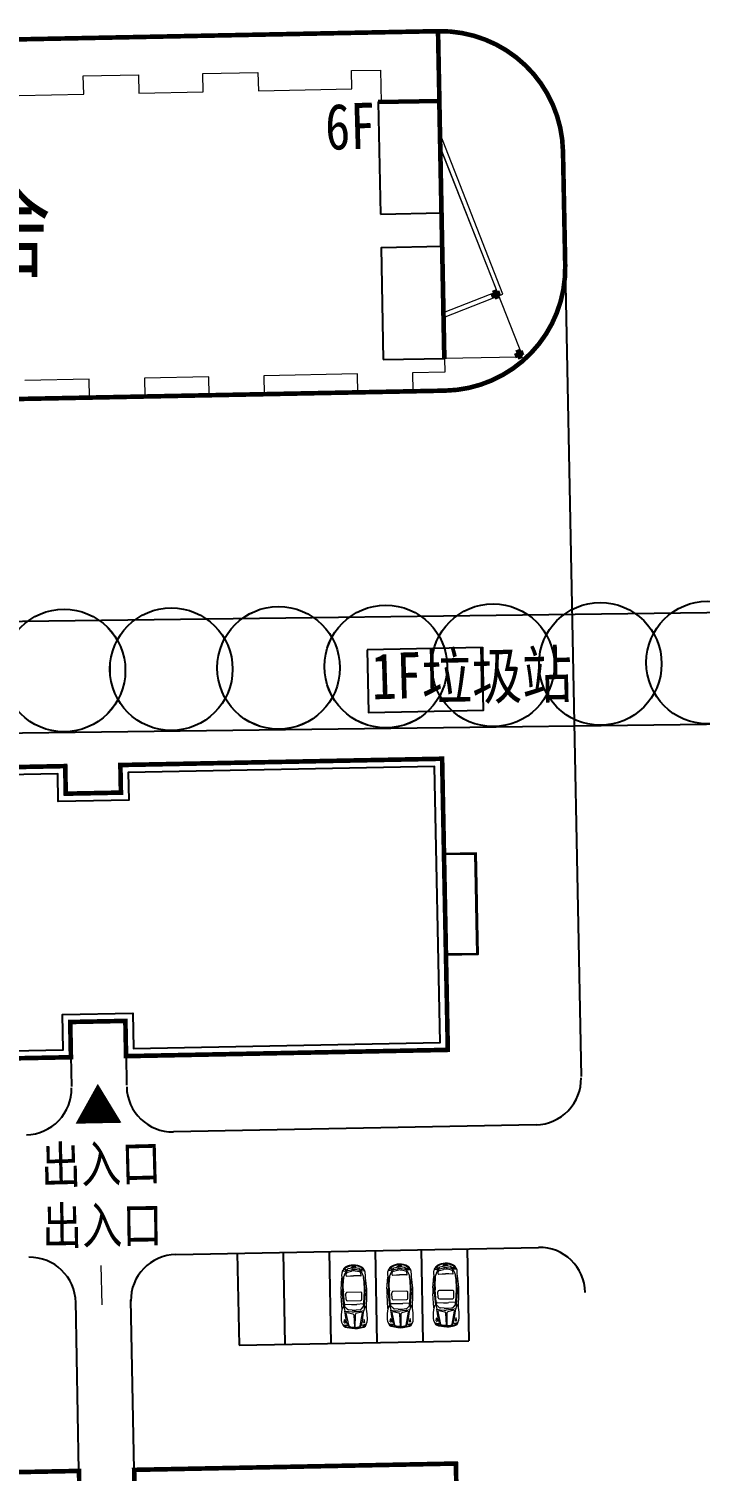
# Model space of a CAD drawing. Extents: x 60102 to 11003895, y 103457 to 3214550.
# Drawn here: x 10026762 to 10070570, y 2897709 to 2991822 of the extents above; entities that cross this region are included whole.
import ezdxf
from ezdxf.enums import TextEntityAlignment as Align

# ---------------------------------------------------------------- set-up
doc = ezdxf.new("R2010")
doc.units = 0
doc.header["$LTSCALE"] = 10
doc.layers.get('0').update_dxf_attribs({"linetype": 'CONTINUOUS', "lineweight": 0})
for name, color, linetype in [('01', 7, 'CONTINUOUS'), ('AXIS', 3, 'CONTINUOUS'), ('park', 133, 'CONTINUOUS'), ('PUB_DIM', 3, 'CONTINUOUS'), ('PUB_TEXT', 7, 'CONTINUOUS'), ('x-ozt-rev$0$2', 7, 'CONTINUOUS'), ('x-ozt-rev$0$ZW-树', 253, 'CONTINUOUS'), ('x-ozt-rev$0$枸架', 253, 'CONTINUOUS'), ('ZW-景观', 9, 'CONTINUOUS'), ('ZW-树', 8, 'CONTINUOUS'), ('建筑层', 2, 'CONTINUOUS'), ('文字', 7, 'CONTINUOUS'), ('路緣', 140, 'CONTINUOUS')]:
    doc.layers.add(name, color=color, linetype=linetype)
doc.layers.add('x-ozt-rev$0$粗线', color=7, linetype='CONTINUOUS', lineweight=60)
doc.styles.add('DIM', font='txt.shx', dxfattribs={"width": 0.6})
doc.styles.add('ST', font='', dxfattribs={"width": 0.8})
doc.styles.get("Standard").update_dxf_attribs({"font": 'isocp.shx', "width": 0.707, "height": 10, "bigfont": 'intecad.shx'})
doc.styles.add('x-ozt-rev$0$st', font='', dxfattribs={"width": 0.8})
doc.styles.get('ST').set_extended_font_data('SimSun')
doc.styles.get('x-ozt-rev$0$st').set_extended_font_data('SimSun')

# ---------------------------------------------------------------- blocks, each defined once
blk = doc.blocks.new('A')
at = {"layer": 'ZW-树', "linetype": 'Continuous'}
blk.add_circle((0, 0), 4, dxfattribs=at)
blk = doc.blocks.new('x-ozt-rev$0$A')
at = {"layer": 'x-ozt-rev$0$ZW-树', "linetype": 'Continuous'}
blk.add_circle((0, 0), 4, dxfattribs=at)
blk = doc.blocks.new('A$C6D854A3F')
at = {"linetype": 'Continuous', "ltscale": 3, "flags": 128}
blk.add_lwpolyline([(2000, 3434, 0, 4000, 0), (2000, 0, 4000, 4000, 0)], format="xyseb", dxfattribs=at)
blk = doc.blocks.new('x-ozt-rev$0$A$C572B25EF')
at = {"linetype": 'Continuous', "ltscale": 3, "style": 'x-ozt-rev$0$st', "width": 0.8}
blk.add_text('1F', height=3000, rotation=0.50949, dxfattribs=at).set_placement((88, 2140), align=Align.MIDDLE_LEFT)

msp = doc.modelspace()

# ---------------------------------------------------------------- linework, layer by layer
at = {"color": 0}
for p, q in [((10057703.821, 2974514.855), (10053595.669, 2984974.716)), ((10057314.915, 2974684.419), (10053612.545, 2984111.11)), ((10053823.548, 2973313.171), (10057314.915, 2974684.419)), ((10053829.799, 2972993.317), (10057703.821, 2974514.855))]:
    msp.add_line(p, q, dxfattribs=at)
at = {"linetype": 'Continuous', "ltscale": 3}
msp.add_line((10031542.352, 2908553.258), (10031492.039, 2911127.957), dxfattribs=at)
at = {"lineweight": 0}
for p, q in [((10047534.05, 2910827.55), (10047589.076, 2910921.879)), ((10047589.076, 2910921.879), (10047899.156, 2910978.761)), ((10047794.704, 2910960.82), (10047821.033, 2911025.868)), ((10047821.033, 2911025.868), (10047881.762, 2911051.034)), ((10047881.762, 2911051.034), (10047946.141, 2911056.021)), ((10048011.131, 2911053.435), (10047946.611, 2911056.03)), ((10048308.407, 2910935.226), (10047996.43, 2910980.566)), ((10048072.751, 2911030.539), (10048011.131, 2911053.435)), ((10048101.475, 2910966.512), (10048072.751, 2911030.539)), ((10048366.894, 2910843.004), (10048308.407, 2910935.226)), ((10050278.365, 2910918.129), (10050290.225, 2910947.793)), ((10050437.563, 2910896.924), (10050573.39, 2910954.583)), ((10050533.477, 2910886.162), (10050588.503, 2910980.491)), ((10050588.503, 2910980.491), (10050898.583, 2911037.373)), ((10050794.132, 2911019.432), (10050820.461, 2911084.48)), ((10050820.461, 2911084.48), (10050881.189, 2911109.646)), ((10050881.189, 2911109.646), (10050945.568, 2911114.633)), ((10051010.559, 2911112.047), (10050946.038, 2911114.642)), ((10051307.834, 2910993.839), (10050995.858, 2911039.178)), ((10051072.179, 2911089.151), (10051010.559, 2911112.047)), ((10051100.902, 2911025.124), (10051072.179, 2911089.151)), ((10051366.322, 2910901.616), (10051307.834, 2910993.839)), ((10051461.771, 2910915.928), (10051323.898, 2910968.509)), ((10051451.761, 2910857.439), (10051461.897, 2910925.362)), ((10051474.016, 2910936.014), (10051620.17, 2910938.87)), ((10051620.073, 2910943.024), (10051607.12, 2910972.228)), ((10051632.87, 2910927.416), (10051638.762, 2910857.095)), ((10053254.966, 2910919.648), (10053267.754, 2910951.635)), ((10053265.582, 2910960.669), (10053262.303, 2910890.178)), ((10053277.792, 2910976.741), (10053289.652, 2911006.405)), ((10053424.008, 2910975.154), (10053277.849, 2910972.586)), ((10053449.163, 2910897.458), (10053436.514, 2910964.959)), ((10053436.99, 2910955.536), (10053572.817, 2911013.195)), ((10053524.597, 2910896.43), (10053532.904, 2910944.774)), ((10053532.904, 2910944.774), (10053587.93, 2911039.103)), ((10053570.845, 2910915.173), (10053827.116, 2910973.283)), ((10053587.93, 2911039.103), (10053898.01, 2911095.985)), ((10053793.559, 2911078.044), (10053819.888, 2911143.092)), ((10053819.888, 2911143.092), (10053880.616, 2911168.258)), ((10053880.616, 2911168.258), (10053944.996, 2911173.245)), ((10054009.986, 2911170.659), (10053945.466, 2911173.254)), ((10054307.262, 2911052.451), (10053995.285, 2911097.79)), ((10054071.606, 2911147.763), (10054009.986, 2911170.659)), ((10054328.933, 2910929.239), (10054070.683, 2910977.802)), ((10054100.33, 2911083.736), (10054071.606, 2911147.763)), ((10054365.749, 2910960.228), (10054307.262, 2911052.451)), ((10054461.198, 2910974.54), (10054323.326, 2911027.121)), ((10054375.845, 2910912.225), (10054365.749, 2910960.228)), ((10054451.188, 2910916.051), (10054461.325, 2910983.974)), ((10054473.444, 2910994.626), (10054619.597, 2910997.482)), ((10054619.5, 2911001.636), (10054606.548, 2911030.84)), ((10054644.429, 2910945.429), (10054630.462, 2910976.92)), ((10054632.298, 2910986.028), (10054638.189, 2910915.707)), ((10047134.552, 2909554.961), (10047181.276, 2910297.98)), ((10047191.486, 2910427.87), (10047199.859, 2910668.408)), ((10047259.038, 2909801.876), (10047214.434, 2910072.065)), ((10047223.836, 2909474.375), (10047310.187, 2910330.547)), ((10047256.111, 2910802.424), (10047268.9, 2910834.411)), ((10047266.727, 2910843.445), (10047263.449, 2910772.954)), ((10047278.937, 2910859.517), (10047290.797, 2910889.181)), ((10047425.153, 2910857.93), (10047278.994, 2910855.362)), ((10047284.433, 2909610.496), (10047302.318, 2910319.806)), ((10047302.318, 2910319.806), (10047334.708, 2910452.289)), ((10047419.671, 2910644.646), (10047480.693, 2910735.375)), ((10047450.308, 2910780.234), (10047437.659, 2910847.735)), ((10047438.135, 2910838.312), (10047573.962, 2910895.971)), ((10047466.762, 2910465.973), (10047480.711, 2910607.788)), ((10047493.439, 2910438.59), (10047745.686, 2910456.767)), ((10047525.742, 2910779.206), (10047534.05, 2910827.55)), ((10047555.82, 2910694.974), (10047816.19, 2910760.516)), ((10047571.99, 2910797.949), (10047828.261, 2910856.059)), ((10047745.686, 2910456.767), (10047955.797, 2910460.181)), ((10048169.158, 2910464.624), (10047959.066, 2910460.242)), ((10048330.078, 2910812.015), (10048071.828, 2910860.578)), ((10048350.057, 2910709.711), (10048087.435, 2910765.549)), ((10048421.906, 2910455.818), (10048169.158, 2910464.624)), ((10048462.343, 2910857.316), (10048324.471, 2910909.897)), ((10048376.99, 2910795.001), (10048366.894, 2910843.004)), ((10048487.979, 2910664.468), (10048423.633, 2910752.872)), ((10048447.549, 2910484.171), (10048428.348, 2910625.371)), ((10048452.333, 2910798.827), (10048462.47, 2910866.75)), ((10048474.589, 2910877.402), (10048620.742, 2910880.258)), ((10048617.303, 2910344.205), (10048580.02, 2910475.395)), ((10048620.645, 2910884.412), (10048607.693, 2910913.616)), ((10048727.093, 2909502.268), (10048609.04, 2910354.647)), ((10048661.488, 2909636.047), (10048617.303, 2910344.205)), ((10048645.574, 2910828.205), (10048631.607, 2910859.696)), ((10048633.443, 2910868.804), (10048639.335, 2910798.483)), ((10048679.766, 2909828.237), (10048714.317, 2910099.895)), ((10048724.049, 2910456.306), (10048706.759, 2910696.368)), ((10048813.326, 2909586.11), (10048739.071, 2910326.885)), ((10050133.979, 2909613.573), (10050180.703, 2910356.592)), ((10050190.913, 2910486.482), (10050199.286, 2910727.02)), ((10050258.465, 2909860.488), (10050213.861, 2910130.677)), ((10050223.263, 2909532.987), (10050309.615, 2910389.16)), ((10050255.538, 2910861.036), (10050268.327, 2910893.023)), ((10050266.155, 2910902.057), (10050262.876, 2910831.566)), ((10050424.58, 2910916.542), (10050278.422, 2910913.974)), ((10050283.86, 2909669.108), (10050301.745, 2910378.418)), ((10050301.745, 2910378.418), (10050334.135, 2910510.901)), ((10050419.099, 2910703.258), (10050480.121, 2910793.987)), ((10050449.736, 2910838.846), (10050437.086, 2910906.347)), ((10050466.19, 2910524.585), (10050480.139, 2910666.4)), ((10050492.867, 2910497.202), (10050745.114, 2910515.379)), ((10050525.169, 2910837.818), (10050533.477, 2910886.162)), ((10050555.248, 2910753.586), (10050815.618, 2910819.128)), ((10050571.418, 2910856.561), (10050827.688, 2910914.671)), ((10050745.114, 2910515.379), (10050955.224, 2910518.793)), ((10051168.586, 2910523.236), (10050958.493, 2910518.854)), ((10051329.505, 2910870.627), (10051071.255, 2910919.19)), ((10051349.484, 2910768.323), (10051086.862, 2910824.161)), ((10051421.333, 2910514.43), (10051168.586, 2910523.236)), ((10051376.417, 2910853.613), (10051366.322, 2910901.616)), ((10051487.406, 2910723.08), (10051423.061, 2910811.484)), ((10051446.976, 2910542.783), (10051427.776, 2910683.984)), ((10051616.73, 2910402.817), (10051579.447, 2910534.007)), ((10051726.521, 2909560.88), (10051608.467, 2910413.259)), ((10051660.916, 2909694.659), (10051616.73, 2910402.817)), ((10051645.001, 2910886.817), (10051631.035, 2910918.308)), ((10051679.194, 2909886.849), (10051713.744, 2910158.507)), ((10051723.477, 2910514.918), (10051706.186, 2910754.98)), ((10051812.754, 2909644.722), (10051738.498, 2910385.497)), ((10053133.406, 2909672.185), (10053180.131, 2910415.204)), ((10053190.34, 2910545.094), (10053198.714, 2910785.632)), ((10053257.892, 2909919.1), (10053213.288, 2910189.289)), ((10053222.69, 2909591.599), (10053309.042, 2910447.772)), ((10053283.288, 2909727.72), (10053301.172, 2910437.03)), ((10053301.172, 2910437.03), (10053333.562, 2910569.513)), ((10053418.526, 2910761.87), (10053479.548, 2910852.6)), ((10053465.617, 2910583.197), (10053479.566, 2910725.012)), ((10053492.294, 2910555.814), (10053744.541, 2910573.991)), ((10053554.675, 2910812.198), (10053815.045, 2910877.74)), ((10053744.541, 2910573.991), (10053954.652, 2910577.405)), ((10054168.013, 2910581.848), (10053957.92, 2910577.466)), ((10054348.912, 2910826.935), (10054086.289, 2910882.773)), ((10054420.761, 2910573.042), (10054168.013, 2910581.848)), ((10054486.834, 2910781.692), (10054422.488, 2910870.096)), ((10054446.403, 2910601.395), (10054427.203, 2910742.596)), ((10054616.157, 2910461.429), (10054578.875, 2910592.619)), ((10054725.948, 2909619.492), (10054607.895, 2910471.871)), ((10054660.343, 2909753.271), (10054616.157, 2910461.429)), ((10054678.621, 2909945.461), (10054713.171, 2910217.119)), ((10054722.904, 2910573.53), (10054705.613, 2910813.592)), ((10054812.181, 2909703.334), (10054737.926, 2910444.109)), ((10047198.401, 2908253.285), (10047135.77, 2909159.935)), ((10047327.096, 2908448.716), (10047226.764, 2909241.243)), ((10047352.189, 2908648.678), (10047289.735, 2909419.82)), ((10047477.298, 2908901.838), (10047457.979, 2909293.125)), ((10048423.277, 2909388.357), (10047531.669, 2909371.814)), ((10048495.045, 2908920.722), (10048499.835, 2909312.456)), ((10048629.459, 2908672.377), (10048663.263, 2909445.306)), ((10048661.953, 2908473.484), (10048732.816, 2909269.188)), ((10048797.809, 2908282.962), (10048826.763, 2909191.311)), ((10050197.828, 2908311.897), (10050135.197, 2909218.547)), ((10050326.524, 2908507.328), (10050226.191, 2909299.855)), ((10050351.617, 2908707.29), (10050289.163, 2909478.432)), ((10050476.725, 2908960.45), (10050457.406, 2909351.737)), ((10051422.704, 2909446.969), (10050531.096, 2909430.426)), ((10051494.472, 2908979.334), (10051499.263, 2909371.068)), ((10051628.886, 2908730.989), (10051662.69, 2909503.918)), ((10051661.38, 2908532.096), (10051732.243, 2909327.8)), ((10051797.237, 2908341.574), (10051826.19, 2909249.923)), ((10053197.256, 2908370.509), (10053134.625, 2909277.159)), ((10053325.951, 2908565.94), (10053225.618, 2909358.467)), ((10053351.044, 2908765.902), (10053288.59, 2909537.044)), ((10053476.153, 2909019.062), (10053456.833, 2909410.349)), ((10054422.132, 2909505.581), (10053530.524, 2909489.038)), ((10054493.9, 2909037.946), (10054498.69, 2909429.68)), ((10054628.314, 2908789.601), (10054662.118, 2909562.53)), ((10054660.807, 2908590.708), (10054731.671, 2909386.412)), ((10054796.664, 2908400.186), (10054825.618, 2909308.535)), ((10047314.352, 2908467.269), (10047352.189, 2908648.678)), ((10047322.977, 2908455.853), (10047379.569, 2908154.079)), ((10047376.134, 2908439.868), (10047383.88, 2908575.092)), ((10047530.448, 2908280.299), (10047383.825, 2908420.361)), ((10047409.828, 2908598.643), (10047817.936, 2908582.481)), ((10047553.523, 2908830.548), (10048421.517, 2908846.653)), ((10047856.872, 2908221.291), (10047622.624, 2908239.201)), ((10048140.979, 2908226.563), (10048374.4, 2908253.15)), ((10048573.716, 2908620.239), (10048166.488, 2908588.948)), ((10048464.988, 2908297.639), (10048606.315, 2908443.044)), ((10048613.277, 2908462.823), (10048600.52, 2908597.667)), ((10048665.804, 2908480.769), (10048620.446, 2908177.103)), ((10048674, 2908492.497), (10048629.459, 2908672.377)), ((10050313.779, 2908525.881), (10050351.617, 2908707.29)), ((10050322.405, 2908514.465), (10050378.996, 2908212.691)), ((10050375.562, 2908498.48), (10050383.307, 2908633.704)), ((10050529.876, 2908338.911), (10050383.252, 2908478.973)), ((10050409.256, 2908657.255), (10050817.364, 2908641.093)), ((10050552.95, 2908889.16), (10051420.945, 2908905.265)), ((10050856.299, 2908279.903), (10050622.052, 2908297.813)), ((10051140.406, 2908285.175), (10051373.828, 2908311.762)), ((10051573.143, 2908678.851), (10051165.915, 2908647.56)), ((10051464.416, 2908356.251), (10051605.742, 2908501.656)), ((10051612.704, 2908521.435), (10051599.947, 2908656.279)), ((10051665.231, 2908539.381), (10051619.874, 2908235.715)), ((10051673.427, 2908551.109), (10051628.886, 2908730.989)), ((10053313.207, 2908584.493), (10053351.044, 2908765.902)), ((10053321.832, 2908573.077), (10053378.423, 2908271.303)), ((10053374.989, 2908557.092), (10053382.735, 2908692.316)), ((10053529.303, 2908397.523), (10053382.679, 2908537.585)), ((10053408.683, 2908715.867), (10053816.791, 2908699.705)), ((10053552.377, 2908947.772), (10054420.372, 2908963.877)), ((10053855.726, 2908338.515), (10053621.479, 2908356.425)), ((10054139.833, 2908343.787), (10054373.255, 2908370.374)), ((10054572.57, 2908737.463), (10054165.343, 2908706.172)), ((10054463.843, 2908414.863), (10054605.17, 2908560.268)), ((10054612.131, 2908580.047), (10054599.374, 2908714.891)), ((10054664.659, 2908597.993), (10054619.301, 2908294.327)), ((10054672.855, 2908609.721), (10054628.314, 2908789.601)), ((10047270.609, 2907263.19), (10047300.854, 2907256.719)), ((10047453.841, 2907174.832), (10047310.829, 2907183.887)), ((10047424.509, 2907134.794), (10047336.828, 2907184.344)), ((10047337.412, 2907401.247), (10047371.083, 2907576.41)), ((10047371.515, 2907389.495), (10047337.412, 2907401.247)), ((10047385.659, 2907577.057), (10047437.114, 2907397.215)), ((10047437.114, 2907397.215), (10047399.516, 2907388.158)), ((10047465.194, 2907230.989), (10047453.841, 2907174.832)), ((10047538.478, 2907225.458), (10047587.424, 2907222.968)), ((10048410.96, 2907107.108), (10048613.652, 2907156.859)), ((10048496.398, 2907243.232), (10048447.578, 2907238.928)), ((10048569.427, 2907251.478), (10048582.855, 2907195.781)), ((10048582.855, 2907195.781), (10048725.432, 2907210.135)), ((10048636.069, 2907600.258), (10048591.321, 2907418.631)), ((10048591.321, 2907418.631), (10048629.229, 2907410.975)), ((10048613.652, 2907156.859), (10048699.435, 2907209.627)), ((10048690.804, 2907426.359), (10048650.658, 2907600.152)), ((10048657.161, 2907413.35), (10048690.804, 2907426.359)), ((10048762.683, 2907290.875), (10048732.699, 2907283.287)), ((10050270.036, 2907321.802), (10050300.281, 2907315.331)), ((10050453.269, 2907233.444), (10050310.256, 2907242.499)), ((10050423.936, 2907193.406), (10050336.255, 2907242.956)), ((10050336.84, 2907459.859), (10050370.511, 2907635.022)), ((10050370.942, 2907448.107), (10050336.84, 2907459.859)), ((10050385.086, 2907635.669), (10050436.541, 2907455.827)), ((10050436.541, 2907455.827), (10050398.943, 2907446.77)), ((10050628.335, 2907151.209), (10050423.936, 2907193.406)), ((10050464.621, 2907289.601), (10050453.269, 2907233.444)), ((10050537.905, 2907284.07), (10050586.851, 2907281.58)), ((10051242.254, 2907128.212), (10051410.387, 2907165.72)), ((10051410.387, 2907165.72), (10051613.079, 2907215.471)), ((10051495.826, 2907301.844), (10051447.006, 2907297.54)), ((10051568.854, 2907310.09), (10051582.282, 2907254.393)), ((10051582.282, 2907254.393), (10051724.86, 2907268.747)), ((10051635.496, 2907658.87), (10051590.748, 2907477.243)), ((10051590.748, 2907477.243), (10051628.656, 2907469.587)), ((10051613.079, 2907215.471), (10051698.862, 2907268.239)), ((10051690.231, 2907484.971), (10051650.086, 2907658.764)), ((10051656.588, 2907471.962), (10051690.231, 2907484.971)), ((10051762.11, 2907349.487), (10051732.126, 2907341.899)), ((10053269.464, 2907380.414), (10053299.709, 2907373.943)), ((10053452.696, 2907292.056), (10053309.684, 2907301.111)), ((10053423.364, 2907252.018), (10053335.682, 2907301.568)), ((10053336.267, 2907518.471), (10053369.938, 2907693.634)), ((10053370.37, 2907506.719), (10053336.267, 2907518.471)), ((10053384.514, 2907694.281), (10053435.969, 2907514.439)), ((10053435.969, 2907514.439), (10053398.371, 2907505.382)), ((10053627.762, 2907209.821), (10053423.364, 2907252.018)), ((10053464.049, 2907348.213), (10053452.696, 2907292.056)), ((10053537.333, 2907342.682), (10053586.279, 2907340.192)), ((10053797.171, 2907178.576), (10053627.762, 2907209.821)), ((10053953.399, 2907172.849), (10053797.171, 2907178.576)), ((10054085.773, 2907175.305), (10054241.682, 2907186.824)), ((10054241.682, 2907186.824), (10054409.814, 2907224.332)), ((10054409.814, 2907224.332), (10054612.507, 2907274.083)), ((10054495.253, 2907360.456), (10054446.433, 2907356.152)), ((10054568.281, 2907368.702), (10054581.709, 2907313.005)), ((10054581.709, 2907313.005), (10054724.287, 2907327.359)), ((10054634.923, 2907717.482), (10054590.175, 2907535.855)), ((10054590.175, 2907535.855), (10054628.084, 2907528.199)), ((10054612.507, 2907274.083), (10054698.29, 2907326.851)), ((10054689.659, 2907543.583), (10054649.513, 2907717.376)), ((10054656.016, 2907530.574), (10054689.659, 2907543.583)), ((10054761.538, 2907408.099), (10054731.553, 2907400.511)), ((10047628.907, 2907092.597), (10047424.509, 2907134.794)), ((10047798.316, 2907061.352), (10047628.907, 2907092.597)), ((10047954.545, 2907055.625), (10047798.316, 2907061.352)), ((10048086.918, 2907058.081), (10048242.827, 2907069.6)), ((10048242.827, 2907069.6), (10048410.96, 2907107.108)), ((10050797.743, 2907119.964), (10050628.335, 2907151.209)), ((10050953.972, 2907114.237), (10050797.743, 2907119.964)), ((10051086.345, 2907116.693), (10051242.254, 2907128.212))]:
    msp.add_line(p, q, dxfattribs=at)
for p, q in [((10047162.819, 2907939.726), (10047205.013, 2908248.455)), ((10047205.013, 2908248.455), (10047288.19, 2908455.242)), ((10047430.817, 2907885.221), (10047379.569, 2908154.079)), ((10047379.569, 2908154.079), (10047613.091, 2908121.013)), ((10047613.091, 2908121.013), (10047857.707, 2908106.425)), ((10047857.707, 2908106.425), (10048001.214, 2908100.563)), ((10048144.405, 2908111.745), (10048001.214, 2908100.563)), ((10048388.311, 2908135.397), (10048144.405, 2908111.745)), ((10048620.446, 2908177.103), (10048388.311, 2908135.397)), ((10048579.207, 2907906.529), (10048620.446, 2908177.103)), ((10048791.381, 2908277.89), (10048700.59, 2908481.449)), ((10048844.999, 2907970.938), (10048791.381, 2908277.89)), ((10047169.628, 2907569.404), (10047162.819, 2907939.726)), ((10047193.941, 2907415.596), (10047169.628, 2907569.404)), ((10047316.027, 2907138.19), (10047193.941, 2907415.596)), ((10047501.092, 2907448.686), (10047430.817, 2907885.221)), ((10047474.369, 2908012.935), (10047491.128, 2908060.071)), ((10047656.277, 2907167.539), (10047474.369, 2908012.935)), ((10047491.128, 2908060.071), (10047525.669, 2908068.918)), ((10047561.142, 2907275.944), (10047501.092, 2907448.686)), ((10047525.669, 2908068.918), (10047904.513, 2907983.692)), ((10047636.086, 2907163.626), (10047561.142, 2907275.944)), ((10047745.874, 2907113.144), (10047636.086, 2907163.626)), ((10047904.513, 2907983.692), (10047961.284, 2907917.146)), ((10047961.284, 2907917.146), (10048004.666, 2907114.861)), ((10048047.921, 2907918.754), (10048034.634, 2907115.417)), ((10048102.184, 2907987.36), (10048047.921, 2907918.754)), ((10048477.606, 2908086.581), (10048102.184, 2907987.36)), ((10048293.312, 2907123.301), (10048401.151, 2907177.821)), ((10048380.829, 2907180.983), (10048530.948, 2908032.539)), ((10048401.151, 2907177.821), (10048471.876, 2907292.843)), ((10048471.876, 2907292.843), (10048525.477, 2907467.693)), ((10048512.451, 2908079.021), (10048477.606, 2908086.581)), ((10048530.948, 2908032.539), (10048512.451, 2908079.021)), ((10048525.477, 2907467.693), (10048579.207, 2907906.529)), ((10048623.334, 2907111.258), (10048721.933, 2907164.277)), ((10048721.933, 2907164.277), (10048833.644, 2907446.021)), ((10048833.644, 2907446.021), (10048852.235, 2907600.625)), ((10048852.235, 2907600.625), (10048844.999, 2907970.938)), ((10047416.525, 2907088.865), (10047316.027, 2907138.19)), ((10047525.412, 2907062.341), (10047416.525, 2907088.865)), ((10047842.43, 2907010.555), (10047525.412, 2907062.341)), ((10048014.194, 2907090.317), (10047745.874, 2907113.144)), ((10048011.697, 2907008.227), (10047842.43, 2907010.555)), ((10048026.023, 2907090.536), (10048293.312, 2907123.301)), ((10048031.563, 2907008.595), (10048200.627, 2907017.201)), ((10048200.627, 2907017.201), (10048515.506, 2907080.712)), ((10048515.506, 2907080.712), (10048623.334, 2907111.258))]:
    msp.add_line(p, q)
for points in [[(10051011.125, 2907066.839), (10050841.858, 2907069.167), (10050524.84, 2907120.953), (10050415.952, 2907147.477), (10050315.455, 2907196.802), (10050193.368, 2907474.208), (10050169.055, 2907628.016), (10050162.246, 2907998.338), (10050204.44, 2908307.067), (10050287.618, 2908513.854)], [(10051013.621, 2907148.929), (10050745.301, 2907171.756), (10050635.513, 2907222.238), (10050560.57, 2907334.556), (10050500.52, 2907507.298), (10050430.244, 2907943.833), (10050378.996, 2908212.691), (10050612.519, 2908179.625), (10050857.134, 2908165.037), (10051000.641, 2908159.175)], [(10050655.704, 2907226.151), (10050473.796, 2908071.547), (10050490.556, 2908118.683), (10050525.097, 2908127.53), (10050903.94, 2908042.304), (10050960.711, 2907975.758), (10051004.093, 2907173.473)], [(10051025.451, 2907149.148), (10051292.739, 2907181.913), (10051400.579, 2907236.433), (10051471.304, 2907351.455), (10051524.904, 2907526.305), (10051578.635, 2907965.141), (10051619.874, 2908235.715), (10051387.738, 2908194.009), (10051143.833, 2908170.357), (10051000.641, 2908159.175)], [(10051030.99, 2907067.207), (10051200.054, 2907075.813), (10051514.933, 2907139.324), (10051622.762, 2907169.87), (10051721.36, 2907222.889), (10051833.072, 2907504.633), (10051851.662, 2907659.237), (10051844.426, 2908029.55), (10051790.809, 2908336.502), (10051700.017, 2908540.061)], [(10051380.256, 2907239.595), (10051530.375, 2908091.151), (10051511.878, 2908137.633), (10051477.033, 2908145.193), (10051101.611, 2908045.972), (10051047.349, 2907977.366), (10051034.061, 2907174.029)], [(10054010.552, 2907125.451), (10053841.285, 2907127.779), (10053524.267, 2907179.565), (10053415.379, 2907206.09), (10053314.882, 2907255.414), (10053192.796, 2907532.82), (10053168.482, 2907686.628), (10053161.674, 2908056.95), (10053203.867, 2908365.679), (10053287.045, 2908572.466)], [(10054013.048, 2907207.541), (10053744.728, 2907230.368), (10053634.94, 2907280.85), (10053559.997, 2907393.168), (10053499.947, 2907565.91), (10053429.672, 2908002.445), (10053378.423, 2908271.303), (10053611.946, 2908238.237), (10053856.562, 2908223.649), (10054000.069, 2908217.787)], [(10053655.131, 2907284.763), (10053473.223, 2908130.159), (10053489.983, 2908177.295), (10053524.524, 2908186.142), (10053903.368, 2908100.916), (10053960.138, 2908034.37), (10054003.521, 2907232.085)], [(10054024.878, 2907207.76), (10054292.167, 2907240.525), (10054400.006, 2907295.045), (10054470.731, 2907410.067), (10054524.332, 2907584.917), (10054578.062, 2908023.753), (10054619.301, 2908294.327), (10054387.166, 2908252.621), (10054143.26, 2908228.969), (10054000.069, 2908217.787)], [(10054030.418, 2907125.819), (10054199.482, 2907134.425), (10054514.36, 2907197.936), (10054622.189, 2907228.482), (10054720.788, 2907281.501), (10054832.499, 2907563.245), (10054851.09, 2907717.849), (10054843.854, 2908088.162), (10054790.236, 2908395.114), (10054699.444, 2908598.673)], [(10054379.684, 2907298.207), (10054529.802, 2908149.763), (10054511.306, 2908196.245), (10054476.46, 2908203.805), (10054101.039, 2908104.584), (10054046.776, 2908035.978), (10054033.489, 2907232.641)]]:
    msp.add_lwpolyline(points)
for centre, radius, start, end in [((10047430.078, 2910833.495), 150, 137.39013318, 158.20788262), ((10047905.224, 2910275.415), 834.085, 87.25159184, 135.52595562), ((10047635.183, 2910644.825), 428.683, 121.46418394, 137.39013318), ((10047931.241, 2910161.025), 995.88, 89.07594922, 121.46418394), ((10047953.285, 2910683.685), 300, 81.73113948, 100.39484174), ((10047994.703, 2910162.203), 995.88, 60.66179725, 93.05003206), ((10048016.458, 2910277.479), 834.085, 46.60002565, 94.87438947), ((10048272.609, 2910656.653), 428.683, 44.73584809, 60.66179725), ((10048470.574, 2910852.801), 150, 23.91809867, 44.73584809), ((10050429.505, 2910892.107), 150, 137.39013318, 158.20788262), ((10050904.651, 2910334.027), 834.085, 87.25159184, 135.52595562), ((10050634.611, 2910703.437), 428.683, 121.46418394, 137.39013318), ((10050930.668, 2910219.637), 995.88, 89.07594922, 121.46418394), ((10050960.371, 2910329.525), 600, 79.35010729, 102.77587393), ((10050952.712, 2910742.297), 300, 81.73113948, 100.39484174), ((10050994.13, 2910220.815), 995.88, 60.66179725, 93.05003206), ((10051015.886, 2910336.091), 834.085, 46.60002565, 94.87438947), ((10051474.261, 2910923.517), 12.5, 91.11947819, 171.51176039), ((10051272.036, 2910715.265), 428.683, 44.73584809, 60.66179725), ((10051470.001, 2910911.413), 150, 23.91809867, 44.73584809), ((10051620.414, 2910926.373), 12.5, 4.78904895, 91.11947819), ((10053478.501, 2910776.785), 279.927, 148.33644865, 178.18887764), ((10053278.069, 2910960.088), 12.5, 91.00650309, 177.33693228), ((10053428.933, 2910950.719), 150, 137.39013318, 158.20788262), ((10053904.078, 2910392.639), 834.085, 87.25159184, 135.52595562), ((10053634.038, 2910762.05), 428.683, 121.46418394, 137.39013318), ((10053930.095, 2910278.249), 995.88, 89.07594922, 121.46418394), ((10053424.227, 2910962.656), 12.5, 10.61422087, 91.00650309), ((10053959.798, 2910388.137), 600, 79.35010729, 102.77587393), ((10053952.14, 2910800.909), 300, 81.73113948, 100.39484174), ((10053993.558, 2910279.427), 995.88, 60.66179725, 93.05003206), ((10054015.313, 2910394.703), 834.085, 46.60002565, 94.87438947), ((10054301.212, 2910781.823), 150, 36.04943533, 79.35010729), ((10054473.688, 2910982.129), 12.5, 91.11947819, 171.51176039), ((10054271.464, 2910773.877), 428.683, 44.73584809, 60.66179725), ((10054469.429, 2910970.025), 150, 23.91809867, 44.73584809), ((10054619.841, 2910984.985), 12.5, 4.78904895, 91.11947819), ((10054426.347, 2910794.372), 279.927, 3.9371036, 33.78953258), ((10048990.396, 2910365.249), 1800, 178.0063092, 189.37410501), ((10047479.646, 2910659.561), 279.927, 148.33644865, 178.18887764), ((10047343.414, 2911122.172), 358.257, 257.10258399, 287.36001675), ((10047279.214, 2910842.864), 12.5, 91.00650309, 177.33693228), ((10047917.542, 2910309.795), 600, 146.07654587, 166.26156499), ((10047425.373, 2910845.432), 12.5, 10.61422087, 91.00650309), ((10047491.642, 2910463.525), 25, 174.38251305, 274.12154179), ((10047605.161, 2910651.663), 150, 102.77587393, 146.07654587), ((10047580.231, 2910598), 100, 104.12914838, 174.38251305), ((10047962.655, 2910178.667), 600, 77.99683286, 104.12914838), ((10047960.944, 2910270.913), 600, 79.35010729, 102.77587393), ((10048302.357, 2910664.599), 150, 36.04943533, 79.35010729), ((10048329.26, 2910611.898), 100, 7.7434682, 77.99683286), ((10048422.777, 2910480.802), 25, 268.0044394, 7.7434682), ((10048546.47, 2911144.495), 358.257, 254.76596449, 285.02339724), ((10048474.833, 2910864.905), 12.5, 91.11947819, 171.51176039), ((10048002.873, 2910311.378), 600, 15.86441626, 36.04943533), ((10048620.987, 2910867.761), 12.5, 4.78904895, 91.11947819), ((10048427.492, 2910677.148), 279.927, 3.9371036, 33.78953258), ((10046928.7, 2910326.994), 1800, 352.75187623, 4.11967205), ((10051989.823, 2910423.861), 1800, 178.0063092, 189.37410501), ((10050479.074, 2910718.173), 279.927, 148.33644865, 178.18887764), ((10050342.841, 2911180.784), 358.257, 257.10258399, 287.36001675), ((10050278.641, 2910901.476), 12.5, 91.00650309, 177.33693228), ((10050916.969, 2910368.407), 600, 146.07654587, 166.26156499), ((10050424.8, 2910904.044), 12.5, 10.61422087, 91.00650309), ((10050491.07, 2910522.137), 25, 174.38251305, 274.12154179), ((10050604.588, 2910710.275), 150, 102.77587393, 146.07654587), ((10050579.658, 2910656.612), 100, 104.12914838, 174.38251305), ((10050962.083, 2910237.279), 600, 77.99683286, 104.12914838), ((10051301.784, 2910723.211), 150, 36.04943533, 79.35010729), ((10051328.688, 2910670.51), 100, 7.7434682, 77.99683286), ((10051422.204, 2910539.415), 25, 268.0044394, 7.7434682), ((10051545.897, 2911203.107), 358.257, 254.76596449, 285.02339724), ((10051002.301, 2910369.99), 600, 15.86441626, 36.04943533), ((10051426.92, 2910735.76), 279.927, 3.9371036, 33.78953258), ((10049928.128, 2910385.606), 1800, 352.75187623, 4.11967205), ((10054989.251, 2910482.473), 1800, 178.0063092, 189.37410501), ((10053342.268, 2911239.396), 358.257, 257.10258399, 287.36001675), ((10053916.396, 2910427.019), 600, 146.07654587, 166.26156499), ((10053490.497, 2910580.75), 25, 174.38251305, 274.12154179), ((10053604.016, 2910768.887), 150, 102.77587393, 146.07654587), ((10053579.086, 2910715.224), 100, 104.12914838, 174.38251305), ((10053961.51, 2910295.891), 600, 77.99683286, 104.12914838), ((10054328.115, 2910729.122), 100, 7.7434682, 77.99683286), ((10054421.631, 2910598.027), 25, 268.0044394, 7.7434682), ((10054545.324, 2911261.719), 358.257, 254.76596449, 285.02339724), ((10054001.728, 2910428.602), 600, 15.86441626, 36.04943533), ((10052927.555, 2910444.218), 1800, 352.75187623, 4.11967205), ((10050128.638, 2909366.68), 3000, 176.40174741, 183.95167591), ((10047391.379, 2909359.895), 202.92, 145.65568442, 215.78345221), ((10049083.861, 2909565.124), 1800, 178.55562884, 184.63021493), ((10047532.887, 2909296.823), 75, 90.93096106, 182.82662266), ((10048424.841, 2909313.374), 75, 359.29935857, 91.19502012), ((10046864.982, 2909523.953), 1800, 357.49576632, 3.5703524), ((10048563.912, 2909381.651), 202.92, 326.34252903, 36.47029684), ((10045828.286, 2909286.888), 3000, 358.17430535, 5.72423382), ((10053128.065, 2909425.292), 3000, 176.40174741, 183.95167591), ((10050390.806, 2909418.507), 202.92, 145.65568442, 215.78345221), ((10052083.288, 2909623.736), 1800, 178.55562884, 184.63021493), ((10050532.315, 2909355.435), 75, 90.93096106, 182.82662266), ((10051424.268, 2909371.986), 75, 359.29935857, 91.19502012), ((10049864.409, 2909582.565), 1800, 357.49576632, 3.5703524), ((10051563.34, 2909440.263), 202.92, 326.34252903, 36.47029684), ((10048827.713, 2909345.5), 3000, 358.17430535, 5.72423382), ((10056127.492, 2909483.904), 3000, 176.40174741, 183.95167591), ((10053390.233, 2909477.119), 202.92, 145.65568442, 215.78345221), ((10055082.716, 2909682.348), 1800, 178.55562884, 184.63021493), ((10053531.742, 2909414.048), 75, 90.93096106, 182.82662266), ((10054423.696, 2909430.598), 75, 359.29935857, 91.19502012), ((10052863.837, 2909641.177), 1800, 357.49576632, 3.5703524), ((10054562.767, 2909498.875), 202.92, 326.34252903, 36.47029684), ((10051827.141, 2909404.112), 3000, 358.17430535, 5.72423382), ((10047401.093, 2908438.438), 25, 176.72157557, 226.31115036), ((10047408.839, 2908573.663), 25, 87.73211791, 176.72157557), ((10047552.207, 2908905.536), 75, 182.82662266, 271.00540261), ((10047634.059, 2908388.764), 150, 226.31115036, 265.62786293), ((10047936.651, 2911580.131), 3000, 267.73211791, 274.39386331), ((10047971.223, 2909716.926), 1500, 265.62786293, 276.4981184), ((10048357.425, 2908402.186), 150, 276.4981184, 315.81483086), ((10048420.05, 2908921.639), 75, 271.1205787, 359.29935857), ((10048575.631, 2908595.312), 25, 5.40440567, 94.39386331), ((10048588.388, 2908460.468), 25, 315.81483086, 5.40440567), ((10050400.521, 2908497.05), 25, 176.72157557, 226.31115036), ((10050408.266, 2908632.275), 25, 87.73211791, 176.72157557), ((10050551.634, 2908964.148), 75, 182.82662266, 271.00540261), ((10050633.487, 2908447.376), 150, 226.31115036, 265.62786293), ((10050936.079, 2911638.743), 3000, 267.73211791, 274.39386331), ((10050970.65, 2909775.538), 1500, 265.62786293, 276.4981184), ((10051356.852, 2908460.798), 150, 276.4981184, 315.81483086), ((10051419.478, 2908980.251), 75, 271.1205787, 359.29935857), ((10051575.058, 2908653.924), 25, 5.40440567, 94.39386331), ((10051587.815, 2908519.08), 25, 315.81483086, 5.40440567), ((10053399.948, 2908555.662), 25, 176.72157557, 226.31115036), ((10053407.694, 2908690.887), 25, 87.73211791, 176.72157557), ((10053551.061, 2909022.76), 75, 182.82662266, 271.00540261), ((10053632.914, 2908505.988), 150, 226.31115036, 265.62786293), ((10053935.506, 2911697.355), 3000, 267.73211791, 274.39386331), ((10053970.078, 2909834.15), 1500, 265.62786293, 276.4981184), ((10054356.279, 2908519.41), 150, 276.4981184, 315.81483086), ((10054418.905, 2909038.863), 75, 271.1205787, 359.29935857), ((10054574.486, 2908712.536), 25, 5.40440567, 94.39386331), ((10054587.243, 2908577.693), 25, 315.81483086, 5.40440567), ((10047614.691, 2908723.52), 1500, 257.92308111, 267.08761288), ((10047378.448, 2907574.994), 7.5, 15.96651227, 169.11896487), ((10047387.806, 2907436.767), 50, 250.98523355, 283.54491188), ((10048364.664, 2908737.436), 1500, 275.03836832, 284.20290011), ((10048639.128, 2907459.985), 50, 258.58106941, 291.14074768), ((10048643.351, 2907598.464), 7.5, 13.00701637, 166.15946897), ((10050614.118, 2908782.132), 1500, 257.92308111, 267.08761288), ((10050377.876, 2907633.606), 7.5, 15.96651227, 169.11896487), ((10050387.233, 2907495.379), 50, 250.98523355, 283.54491188), ((10051364.091, 2908796.048), 1500, 275.03836832, 284.20290011), ((10051638.555, 2907518.597), 50, 258.58106941, 291.14074768), ((10051642.778, 2907657.076), 7.5, 13.00701637, 166.15946897), ((10053613.546, 2908840.744), 1500, 257.92308111, 267.08761288), ((10053377.303, 2907692.218), 7.5, 15.96651227, 169.11896487), ((10053386.66, 2907553.991), 50, 250.98523355, 283.54491188), ((10053997.358, 2908372.044), 1200, 267.9006645, 274.22531676), ((10054363.519, 2908854.66), 1500, 275.03836832, 284.20290011), ((10054637.983, 2907577.209), 50, 258.58106941, 291.14074768), ((10054642.206, 2907715.688), 7.5, 13.00701637, 166.15946897), ((10047998.503, 2908254.82), 1200, 267.9006645, 274.22531676), ((10050997.931, 2908313.432), 1200, 267.9006645, 274.22531676)]:
    msp.add_arc(centre, radius, start, end, dxfattribs=at)
at = {"layer": 'AXIS', "color": 0}
for points in [[(10053981.828, 2931397.931), (10053981.828, 2931397.931), (10056081.427, 2931438.959), (10056040.399, 2933538.558), (10055993.509, 2935938.1), (10055952.481, 2938037.699), (10053852.882, 2937996.671)], [(10053980.656, 2931457.919), (10056020.267, 2931497.775), (10055980.41, 2933537.386), (10055933.521, 2935936.928), (10055893.665, 2937976.538), (10053854.054, 2937936.682)]]:
    msp.add_lwpolyline(points, dxfattribs=at)
at = {"layer": 'park', "color": 0}
for p, q in [((10040359.596, 2911927.892), (10040476.82, 2905929.037)), ((10043359.024, 2911986.504), (10043476.248, 2905987.649)), ((10046358.451, 2912045.116), (10046475.675, 2906046.261)), ((10049357.878, 2912103.728), (10049475.102, 2906104.873)), ((10052357.306, 2912162.34), (10052474.53, 2906163.485)), ((10055356.733, 2912220.952), (10055473.957, 2906222.097)), ((10055356.733, 2912220.952), (10055473.957, 2906222.097)), ((10040476.82, 2905929.037), (10055473.957, 2906222.097))]:
    msp.add_line(p, q, dxfattribs=at)
at = {"layer": 'PUB_DIM', "color": 0}
msp.add_line((9956022.842, 2952307.097), (10329494.361, 2956942.217), dxfattribs=at)
at = {"layer": 'PUB_TEXT', "color": 0}
msp.add_line((10032733.805, 2943885.184), (10032733.805, 2943885.184), dxfattribs=at)
msp.add_lwpolyline([(10048845.827, 2951299.855), (10048925.511, 2947222.128), (10056435.024, 2947368.872), (10056355.341, 2951446.599)], close=True, dxfattribs=at)
at = {"layer": 'x-ozt-rev$0$2', "color": 0, "const_width": 300}
for points in [[(10053464.821, 2991670.761), (9981392.958, 2990262.4)], [(10053553.933, 2987110.537), (10053464.821, 2991670.761)], [(10061619.593, 2983828.587), (10061765.363, 2976368.916)], [(10053923.189, 2968214.145), (9981851.302, 2966805.783)]]:
    msp.add_lwpolyline(points, dxfattribs=at)
for points in [[(10061619.593, 2983828.587, 0.414213562), (10053464.821, 2991670.761)], [(10053923.189, 2968214.145, 0.414213562), (10061765.363, 2976368.916)]]:
    msp.add_lwpolyline(points, format="xyb", dxfattribs=at)
at = {"layer": 'x-ozt-rev$0$枸架', "color": 0}
for points in [[(10049707.318, 2979733.914), (10053696.557, 2979811.868), (10053553.933, 2987110.537), (10049564.694, 2987032.583)], [(10049892.922, 2970235.79), (10053882.16, 2970313.744), (10053739.538, 2977612.35), (10049750.299, 2977534.396)]]:
    msp.add_lwpolyline(points, close=True, dxfattribs=at)
at = {"layer": 'x-ozt-rev$0$粗线', "color": 0}
for p, q in [((10057314.915, 2974684.419), (10057035.68, 2974574.749)), ((10057145.345, 2974295.529), (10057035.68, 2974574.749)), ((10057424.586, 2974405.184), (10057145.345, 2974295.529)), ((10057424.586, 2974405.184), (10057314.915, 2974684.419)), ((10058841.83, 2970796.17), (10058562.786, 2970686.592)), ((10058562.786, 2970686.592), (10058672.457, 2970407.357)), ((10058672.457, 2970407.357), (10058951.479, 2970516.944)), ((10058951.485, 2970516.929), (10058841.83, 2970796.17))]:
    msp.add_line(p, q, dxfattribs=at)
at = {"layer": 'x-ozt-rev$0$粗线', "color": 0, "lineweight": 20}
msp.add_lwpolyline([(10026141.579, 2987475.042), (10030340.778, 2987557.099), (10030317.333, 2988756.87), (10033916.646, 2988827.204), (10033940.09, 2987627.433), (10038139.289, 2987709.49), (10038115.844, 2988909.261), (10041715.157, 2988979.596), (10041738.602, 2987779.825), (10047837.437, 2987899.003), (10047813.992, 2989098.774), (10049703.632, 2989135.699), (10049744.66, 2987036.1), (10053553.933, 2987110.537), (10053612.545, 2984111.11), (10058951.677, 2970517.022), (10058672.442, 2970407.351), (10053882.16, 2970313.744), (10053899.744, 2969413.916), (10051800.145, 2969372.887), (10051823.59, 2968173.116), (10048224.277, 2968102.782), (10048202.004, 2969242.564), (10048200.832, 2969302.553), (10042101.996, 2969183.375), (10042125.441, 2967983.604), (10038526.128, 2967913.27), (10038502.683, 2969113.041), (10034303.485, 2969030.984), (10034326.93, 2967831.213), (10030727.617, 2967760.878), (10030704.172, 2968960.649), (10026504.974, 2968878.592)], dxfattribs=at)
at = {"layer": 'x-ozt-rev$0$粗线', "color": 0}
msp.add_lwpolyline([(10053882.16, 2970313.744), (10053882.16, 2970313.744), (10053553.933, 2987110.537), (10049564.694, 2987032.583)], dxfattribs=at)
at = {"layer": 'ZW-景观', "color": 0, "linetype": 'Continuous', "ltscale": 3}
msp.add_line((9963113.547, 2945104.451), (10323085.837, 2949571.001), dxfattribs=at)
at = {"layer": '建筑层', "color": 0}
msp.add_line((10029134.492, 2943814.849), (10029134.492, 2943814.85), dxfattribs=at)
at = {"layer": '建筑层', "color": 0, "const_width": 300}
for points in [[(9978446.123, 2942724.325), (9978537.949, 2938025.222), (9972239.151, 2937902.137), (9972309.485, 2934302.824), (9974409.085, 2934343.853), (9974618.134, 2923645.895), (10029507.655, 2924718.495), (10029462.719, 2927018.056), (10033062.032, 2927088.39), (10033106.968, 2924788.829), (10054102.96, 2925199.113), (10053731.75, 2944195.487), (10032735.759, 2943785.203), (10032770.926, 2941985.546), (10029171.613, 2941915.212), (10029136.446, 2943714.868)], [(9979344.841, 2896733.105), (9979436.666, 2892034.002), (9973137.869, 2891910.917), (9973208.203, 2888311.604), (9975307.802, 2888352.633), (9975516.852, 2877654.675), (10030406.373, 2878727.275), (10030361.437, 2881026.836), (10033960.75, 2881097.17), (10034005.686, 2878797.609), (10055001.678, 2879207.894), (10054630.468, 2898204.267), (10033634.476, 2897793.983), (10033669.644, 2895994.326), (10030070.331, 2895923.992), (10030035.164, 2897723.648)]]:
    msp.add_lwpolyline(points, close=True, dxfattribs=at)
at = {"layer": '建筑层', "color": 0}
msp.add_lwpolyline([(9978955.796, 2942234.189), (9979047.622, 2937535.086), (9972748.824, 2937412.001), (9972799.621, 2934812.497), (9974899.221, 2934853.526), (9975108.27, 2924155.568), (10028997.982, 2925208.631), (10028953.046, 2927508.192), (10033552.168, 2927598.063), (10033597.104, 2925298.502), (10053593.287, 2925689.249), (10053241.614, 2943685.814), (10033245.432, 2943295.067), (10033280.599, 2941495.41), (10028681.477, 2941405.539), (10028646.31, 2943205.195)], close=True, dxfattribs=at)
at = {"layer": '路緣', "color": 0}
for p, q in [((10061617.139, 2983924.644), (10062799.286, 2923468.725)), ((10029505.702, 2924818.476), (10029544.782, 2922818.564)), ((10033105.014, 2924888.81), (10033144.095, 2922888.899)), ((10059860.425, 2920310.667), (10036204.102, 2919848.397)), ((10036360.36, 2911849.743), (10060016.528, 2912312.154)), ((10030035.163, 2897723.648), (10029818.3, 2908821.495)), ((10033634.476, 2897793.983), (10033417.615, 2908891.685))]:
    msp.add_line(p, q, dxfattribs=at)
for centre, start, end in [((10059801.813, 2923310.094), 271.11947819, 1.12021215), ((10026547.308, 2922659.971), 271.11947819, 1.11947861), ((10036145.476, 2922847.53), 181.11947861, 271.11947819), ((10060075.14, 2909312.727), 1.11947861, 91.11947819), ((10026820.826, 2908662.902), 1.11947861, 91.11947819), ((10036418.996, 2908850.316), 91.11994828, 181.11947861)]:
    msp.add_arc(centre, 3000, start, end, dxfattribs=at)

# ---------------------------------------------------------------- block references
at = {"layer": 'x-ozt-rev$0$ZW-树', "color": 0, "linetype": 'Continuous', "xscale": 999.999999991687, "yscale": 1000, "zscale": 1000, "rotation": 180.7106319740773}
for p in [(10050057.223, 2950212.969), (10057056.684, 2950299.787), (10029058.838, 2949952.515), (10036058.299, 2950039.333), (10043057.761, 2950126.151)]:
    msp.add_blockref('x-ozt-rev$0$A', p, dxfattribs=at)
at = {"layer": 'ZW-树', "color": 0, "linetype": 'Continuous', "xscale": 999.999999995891, "yscale": 1000, "zscale": 1000, "rotation": 180.7108917427406}
for p in [(10050056.854, 2950213.189), (10057056.315, 2950300.038), (10064055.777, 2950386.888), (10071055.238, 2950473.737), (10029058.471, 2949952.64), (10036057.932, 2950039.489), (10043057.393, 2950126.339)]:
    msp.add_blockref('A', p, dxfattribs=at)
at = {"layer": '文字', "color": 0, "linetype": 'ByBlock', "rotation": 1.119478614333434}
msp.add_blockref('x-ozt-rev$0$A$C572B25EF', (10049068.185, 2947426.361), dxfattribs=at)
at = {"layer": '文字', "color": 0, "xscale": 0.7499999987169058, "yscale": 0.75, "zscale": 0.75, "rotation": 1.119478900260368}
msp.add_blockref('A$C6D854A3F', (10029810.935, 2920381.15), dxfattribs=at)

# ---------------------------------------------------------------- texts
at = {"color": 0, "linetype": 'ByBlock', "ltscale": 3, "style": 'x-ozt-rev$0$st', "width": 0.8}
msp.add_text('6F', height=3000, rotation=1.62897282, dxfattribs=at).set_placement((10046093.733, 2985425.439), align=Align.MIDDLE_LEFT)
at = {"linetype": 'Continuous', "lineweight": 0, "style": 'DIM', "text_generation_flag": 4, "flags": 9}
for tag, p, s in [('XSIZE', (10048011.697, 2907008.227), '4149'), ('YSIZE', (10048011.697, 2907008.227), '1691'), ('XSIZE', (10051011.125, 2907066.839), '4149'), ('YSIZE', (10051011.125, 2907066.839), '1691'), ('XSIZE', (10054010.552, 2907125.451), '4149'), ('YSIZE', (10054010.552, 2907125.451), '1691')]:
    msp.add_attdef(tag, p, s, height=0.5, rotation=91.11947819, dxfattribs=at)
at = {"layer": '01', "color": 0, "lineweight": 0, "insert": (10013747.027, 2981165.717), "char_height": 5000, "width": 211534.4, "attachment_point": 1}
msp.add_mtext('{\\fSimSun|b0|i0|c134|p2;7#宿舍}', dxfattribs=at)
at = {"layer": '文字', "color": 0, "linetype": 'Continuous', "ltscale": 3, "style": 'ST', "width": 0.8}
for s, height, rotation, p in [('垃圾站', 3000, 1.11947861, (10052396.161, 2949526.334)), ('出入口', 2400, 1.46807842, (10027543.688, 2917659.585)), ('出入口', 2400, 0.77087841, (10027620.844, 2913702.9))]:
    msp.add_text(s, height=height, rotation=rotation, dxfattribs=at).set_placement(p, align=Align.MIDDLE_LEFT)

doc.saveas('drawing.dxf')
